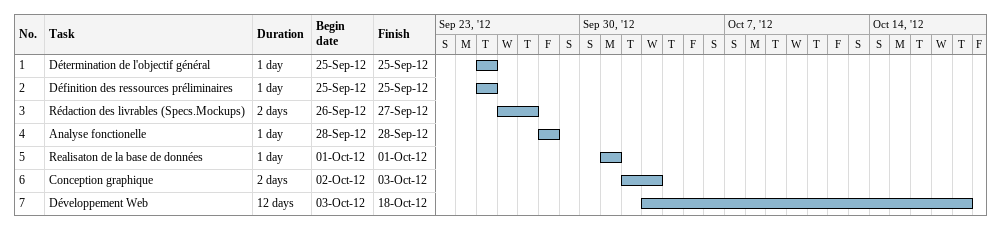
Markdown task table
| ID | Task | Duration | Start | Finish |
|---|---|---|---|---|
| 1 | Détermination de l'objectif général | 1d | 2012-09-25 | 2012-09-25 |
| 2 | Définition des ressources préliminaires | 1d | 2012-09-25 | 2012-09-25 |
| 3 | Rédaction des livrables (Specs.Mockups) | 2d | 2012-09-26 | 2012-09-27 |
| 4 | Analyse fonctionelle | 1d | 2012-09-28 | 2012-09-28 |
| 5 | Realisaton de la base de données | 1d | 2012-10-01 | 2012-10-01 |
| 6 | Conception graphique | 2d | 2012-10-02 | 2012-10-03 |
| 7 | Développement Web | 12d | 2012-10-03 | 2012-10-18 |
